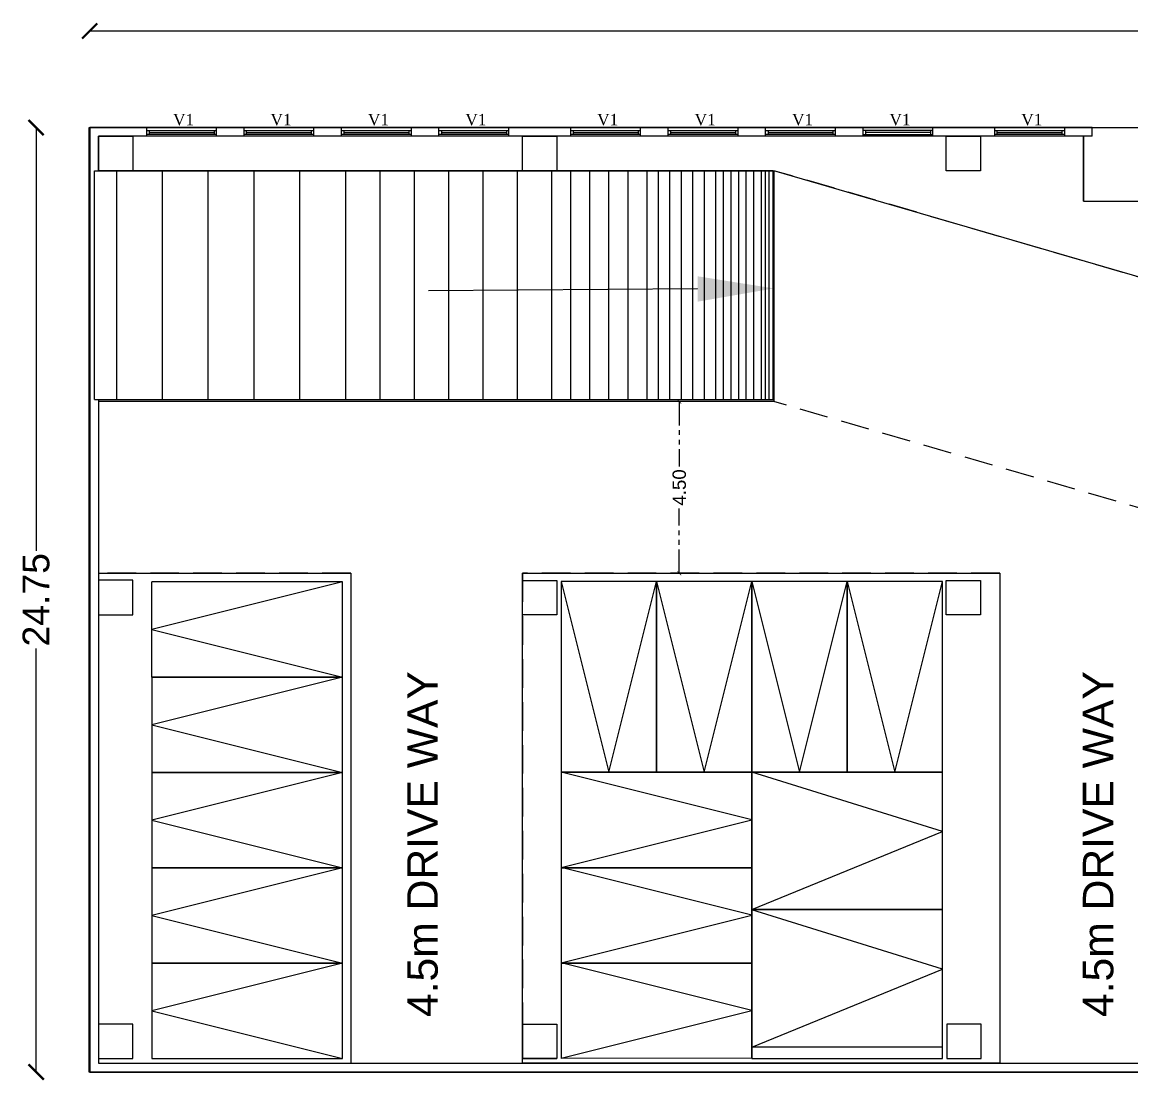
# Model space of a CAD drawing. Header units: metres. Extents: x 3229 to 14086, y -2906 to 1156.
# Drawn here: x 13638.94 to 13668.02, y -2788.17 to -2760.42 of the extents above; entities that cross this region are included whole.
import ezdxf

# ---------------------------------------------------------------- set-up
doc = ezdxf.new("R2010")
doc.units = ezdxf.units.M
doc.header["$MEASUREMENT"] = 0
doc.linetypes.add('( Hidden )', pattern=[0.375, 0.25, -0.125])
doc.linetypes.add('PHANTOM2', pattern=[1.25, 0.625, -0.125, 0.125, -0.125, 0.125, -0.125])
for name, color, linetype in [('BLK_1_FLR_-1_BLT_UP_AREA', 18, 'Continuous'), ('BLK_1_FLR_-1_BLT_UP_AREA_DEDUCT', 18, 'Continuous'), ('BLK_1_LVL_1_MULTI_PARKING', 19, 'Continuous'), ('DRIVE_WAY', 254, 'Continuous')]:
    doc.layers.add(name, color=color, linetype=linetype)
doc.styles.add('arial', font='arial.ttf', dxfattribs={"height": 0.35})
doc.styles.get("Standard").update_dxf_attribs({"font": 'arial.ttf'})
doc.styles.add('TIMES NEW ROMAN', font='times.ttf')
doc.dimstyles.new('Standard3', dxfattribs={"dimtxt": 0.35, "dimasz": 0.1, "dimexe": 0.18, "dimexo": 0.0625, "dimgap": 0.09, "dimtad": 0, "dimzin": 0, "dimdsep": 46, "dimtxsty": 'arial', "dimblk": 'ARCHTICK', "dimcen": 0.09, "dimse1": 1, "dimse2": 1, "dimadec": 0, "dimazin": 0, "dimtfac": 1, "dimtofl": 0, "dimtmove": 1, "dimatfit": 3, "dimfxl": 0, "dimtolj": 1, "dimtzin": 0, "dimarcsym": 0})

# ---------------------------------------------------------------- blocks, each defined once
blk = doc.blocks.new('_ArchTick')
at = {"color": 0, "linetype": 'ByBlock', "const_width": 0.15}
blk.add_lwpolyline([(-0.5, -0.5), (0.5, 0.5)], dxfattribs=at)
blk = doc.blocks.new('*D160')
at = {"layer": 'BLK_1_FLR_-1_BLT_UP_AREA', "color": 0, "linetype": 'PHANTOM2', "lineweight": -2}
for p, q in [((13656.164, -2770.367), (13656.164, -2772.066)), ((13656.164, -2774.867), (13656.164, -2773.168))]:
    blk.add_line(p, q, dxfattribs=at)
at = {"layer": 'DefPoints', "color": 0}
for p in [(13655.911, -2770.367), (13655.911, -2774.867), (13656.164, -2774.867)]:
    blk.add_point(p, dxfattribs=at)
at = {"layer": 'BLK_1_FLR_-1_BLT_UP_AREA', "color": 0, "lineweight": -2, "xscale": 0.1, "yscale": 0.1, "zscale": 0.1}
for p, rotation in [((13656.164, -2770.367), 90), ((13656.164, -2774.867), 270)]:
    blk.add_blockref('_ArchTick', p, dxfattribs=dict(at, rotation=rotation))
at = {"layer": 'BLK_1_FLR_-1_BLT_UP_AREA', "color": 0, "insert": (13656.164, -2772.617), "char_height": 0.35, "attachment_point": 5, "rotation": 90, "style": 'arial'}
blk.add_mtext('\\A1;4.50', dxfattribs=at)

msp = doc.modelspace()

# ---------------------------------------------------------------- linework, layer by layer
at = {"color": 0}
for p, q in [((13640.711, -2760.654), (13720.882, -2760.654)), ((13639.307, -2763.185), (13639.307, -2774.282)), ((13666.754, -2763.415), (13666.754, -2765.111)), ((13640.841, -2764.316), (13658.644, -2764.316)), ((13640.841, -2770.316), (13640.841, -2764.316)), ((13658.644, -2764.316), (13658.644, -2770.367)), ((13666.754, -2765.111), (13666.882, -2765.111)), ((13666.882, -2765.111), (13672.496, -2765.111)), ((13640.841, -2770.316), (13658.644, -2770.316)), ((13658.644, -2770.367), (13640.941, -2770.367)), ((13641.841, -2775.051), (13640.941, -2775.051)), ((13640.941, -2775.051), (13640.941, -2775.951)), ((13641.841, -2775.951), (13641.841, -2775.051)), ((13653.064, -2775.082), (13654.314, -2780.082)), ((13654.314, -2780.082), (13655.564, -2775.082)), ((13655.564, -2775.082), (13656.814, -2780.082)), ((13656.814, -2780.082), (13658.064, -2775.082)), ((13658.064, -2775.082), (13659.314, -2780.082)), ((13659.314, -2780.082), (13660.564, -2775.082)), ((13660.564, -2775.082), (13661.814, -2780.082)), ((13661.814, -2780.082), (13663.064, -2775.082)), ((13640.941, -2775.951), (13641.841, -2775.951)), ((13639.307, -2787.937), (13639.307, -2776.841)), ((13641.841, -2786.686), (13640.941, -2786.686)), ((13640.941, -2786.686), (13640.941, -2787.587)), ((13641.841, -2787.587), (13641.841, -2786.686)), ((13652.056, -2786.686), (13652.056, -2787.587)), ((13664.072, -2786.686), (13663.172, -2786.686)), ((13663.172, -2786.686), (13663.172, -2787.587)), ((13664.072, -2787.587), (13664.072, -2786.686)), ((13640.941, -2787.587), (13641.841, -2787.587)), ((13652.056, -2787.587), (13652.957, -2787.587)), ((13663.172, -2787.587), (13664.072, -2787.587))]:
    msp.add_line(p, q, dxfattribs=at)
at = {"color": 0, "ltscale": 0.2}
for p, q in [((13666.988, -2763.185), (13640.711, -2763.185)), ((13640.711, -2763.185), (13640.711, -2787.937)), ((13642.204, -2763.415), (13642.204, -2763.185)), ((13642.204, -2763.265), (13644.033, -2763.265)), ((13642.267, -2763.265), (13642.267, -2763.366)), ((13642.267, -2763.315), (13643.97, -2763.315)), ((13643.97, -2763.265), (13643.97, -2763.366)), ((13644.033, -2763.415), (13644.033, -2763.185)), ((13644.758, -2763.415), (13644.758, -2763.185)), ((13644.758, -2763.265), (13646.587, -2763.265)), ((13644.821, -2763.366), (13644.821, -2763.265)), ((13644.821, -2763.315), (13646.523, -2763.315)), ((13646.523, -2763.366), (13646.523, -2763.265)), ((13646.587, -2763.415), (13646.587, -2763.185)), ((13647.311, -2763.415), (13647.311, -2763.185)), ((13647.311, -2763.265), (13649.141, -2763.265)), ((13647.375, -2763.265), (13647.375, -2763.366)), ((13647.375, -2763.315), (13649.077, -2763.315)), ((13649.077, -2763.265), (13649.077, -2763.366)), ((13649.141, -2763.415), (13649.141, -2763.185)), ((13649.865, -2763.415), (13649.865, -2763.185)), ((13649.865, -2763.265), (13651.694, -2763.265)), ((13649.929, -2763.265), (13649.929, -2763.366)), ((13649.929, -2763.315), (13651.631, -2763.315)), ((13651.631, -2763.265), (13651.631, -2763.366)), ((13651.694, -2763.415), (13651.694, -2763.185)), ((13653.319, -2763.415), (13653.319, -2763.185)), ((13653.319, -2763.265), (13655.148, -2763.265)), ((13653.383, -2763.265), (13653.383, -2763.366)), ((13653.383, -2763.315), (13655.085, -2763.315)), ((13655.085, -2763.265), (13655.085, -2763.366)), ((13655.148, -2763.415), (13655.148, -2763.185)), ((13655.873, -2763.415), (13655.873, -2763.185)), ((13655.873, -2763.265), (13657.702, -2763.265)), ((13655.936, -2763.265), (13655.936, -2763.366)), ((13655.936, -2763.315), (13657.639, -2763.315)), ((13657.639, -2763.265), (13657.639, -2763.366)), ((13657.702, -2763.415), (13657.702, -2763.185)), ((13658.427, -2763.415), (13658.427, -2763.185)), ((13658.427, -2763.265), (13660.256, -2763.265)), ((13658.49, -2763.265), (13658.49, -2763.366)), ((13658.49, -2763.315), (13660.192, -2763.315)), ((13660.192, -2763.366), (13660.192, -2763.265)), ((13660.256, -2763.415), (13660.256, -2763.185)), ((13660.98, -2763.415), (13660.98, -2763.185)), ((13662.81, -2763.265), (13660.98, -2763.265)), ((13661.044, -2763.265), (13661.044, -2763.366)), ((13662.746, -2763.315), (13661.044, -2763.315)), ((13662.746, -2763.265), (13662.746, -2763.366)), ((13662.81, -2763.415), (13662.81, -2763.185)), ((13664.434, -2763.415), (13664.434, -2763.185)), ((13664.434, -2763.265), (13666.264, -2763.265)), ((13664.498, -2763.366), (13664.498, -2763.265)), ((13664.498, -2763.315), (13666.2, -2763.315)), ((13666.2, -2763.366), (13666.2, -2763.265)), ((13666.264, -2763.415), (13666.264, -2763.185)), ((13666.988, -2763.415), (13666.988, -2763.185)), ((13640.941, -2764.315), (13640.941, -2763.415)), ((13640.941, -2763.415), (13641.841, -2763.415)), ((13666.988, -2763.415), (13640.941, -2763.415)), ((13640.941, -2763.415), (13640.941, -2764.316)), ((13641.841, -2763.415), (13641.841, -2764.315)), ((13644.033, -2763.366), (13642.204, -2763.366)), ((13646.587, -2763.366), (13644.758, -2763.366)), ((13649.141, -2763.366), (13647.311, -2763.366)), ((13651.694, -2763.366), (13649.865, -2763.366)), ((13652.051, -2764.315), (13652.051, -2763.415)), ((13652.051, -2763.415), (13652.951, -2763.415)), ((13652.951, -2763.415), (13652.951, -2764.315)), ((13655.148, -2763.366), (13653.319, -2763.366)), ((13657.702, -2763.366), (13655.873, -2763.366)), ((13660.256, -2763.366), (13658.427, -2763.366)), ((13660.98, -2763.366), (13662.81, -2763.366)), ((13663.161, -2764.315), (13663.161, -2763.415)), ((13663.161, -2763.415), (13664.061, -2763.415)), ((13664.061, -2763.415), (13664.061, -2764.315)), ((13666.264, -2763.366), (13664.434, -2763.366)), ((13665.754, -2763.415), (13664.754, -2763.415)), ((13666.754, -2763.415), (13665.754, -2763.415)), ((13666.754, -2765.111), (13666.754, -2763.415)), ((13641.841, -2764.315), (13640.941, -2764.315)), ((13658.611, -2764.315), (13640.941, -2764.315)), ((13641.411, -2764.315), (13641.411, -2770.316)), ((13642.611, -2764.315), (13642.611, -2770.316)), ((13643.811, -2764.315), (13643.811, -2770.316)), ((13643.811, -2764.315), (13643.811, -2770.316)), ((13645.011, -2764.315), (13645.011, -2770.316)), ((13646.211, -2764.315), (13646.211, -2770.316)), ((13647.411, -2764.315), (13647.411, -2770.316)), ((13648.311, -2764.315), (13648.311, -2770.316)), ((13649.211, -2764.315), (13649.211, -2770.316)), ((13650.111, -2764.315), (13650.111, -2770.316)), ((13651.011, -2764.315), (13651.011, -2770.316)), ((13651.911, -2764.315), (13651.911, -2770.316)), ((13652.951, -2764.315), (13652.051, -2764.315)), ((13652.811, -2764.315), (13652.811, -2770.316)), ((13653.311, -2764.315), (13653.311, -2770.316)), ((13653.811, -2764.315), (13653.811, -2770.316)), ((13654.311, -2764.315), (13654.311, -2770.316)), ((13654.811, -2764.315), (13654.811, -2770.316)), ((13655.311, -2764.315), (13655.311, -2770.316)), ((13655.611, -2764.315), (13655.611, -2770.316)), ((13655.911, -2764.315), (13655.911, -2770.316)), ((13656.211, -2764.315), (13656.211, -2770.316)), ((13656.511, -2764.315), (13656.511, -2770.316)), ((13656.811, -2764.315), (13656.811, -2770.316)), ((13657.111, -2764.315), (13657.111, -2770.316)), ((13657.311, -2764.315), (13657.311, -2770.316)), ((13657.511, -2764.315), (13657.511, -2770.316)), ((13657.711, -2764.315), (13657.711, -2770.316)), ((13657.911, -2764.315), (13657.911, -2770.316)), ((13658.111, -2764.315), (13658.111, -2770.316)), ((13658.311, -2764.315), (13658.311, -2770.316)), ((13658.411, -2764.315), (13658.411, -2770.316)), ((13658.511, -2764.315), (13658.511, -2770.316)), ((13658.611, -2764.315), (13658.611, -2770.316)), ((13664.061, -2764.315), (13663.161, -2764.315)), ((13640.941, -2770.316), (13640.941, -2787.707)), ((13640.941, -2771.232), (13640.941, -2773.032)), ((13647.337, -2775.087), (13642.337, -2776.337)), ((13647.337, -2775.087), (13642.337, -2775.087)), ((13642.337, -2777.587), (13642.337, -2775.087)), ((13647.337, -2777.587), (13647.337, -2775.087)), ((13652.051, -2775.955), (13652.051, -2775.055)), ((13652.051, -2775.055), (13652.951, -2775.055)), ((13652.951, -2775.055), (13652.951, -2775.955)), ((13653.064, -2775.082), (13653.064, -2780.082)), ((13655.564, -2775.082), (13653.064, -2775.082)), ((13655.564, -2775.082), (13655.564, -2780.082)), ((13658.064, -2775.082), (13655.564, -2775.082)), ((13655.564, -2780.082), (13655.564, -2775.082)), ((13658.064, -2775.082), (13658.064, -2780.082)), ((13660.564, -2775.082), (13658.064, -2775.082)), ((13658.064, -2780.082), (13658.064, -2775.082)), ((13660.564, -2775.082), (13660.564, -2780.082)), ((13663.064, -2775.082), (13660.564, -2775.082)), ((13660.564, -2780.082), (13660.564, -2775.082)), ((13663.064, -2780.082), (13663.064, -2775.082)), ((13663.161, -2775.955), (13663.161, -2775.055)), ((13663.161, -2775.055), (13664.061, -2775.055)), ((13664.061, -2775.055), (13664.061, -2775.955)), ((13652.951, -2775.955), (13652.051, -2775.955)), ((13664.061, -2775.955), (13663.161, -2775.955)), ((13642.337, -2776.337), (13647.337, -2777.587)), ((13640.941, -2776.686), (13640.941, -2777.686)), ((13640.941, -2777.686), (13640.941, -2778.686)), ((13642.337, -2777.587), (13647.337, -2777.587)), ((13647.337, -2777.587), (13642.337, -2778.837)), ((13647.337, -2777.587), (13642.337, -2777.587)), ((13642.337, -2777.587), (13642.337, -2780.087)), ((13647.337, -2780.087), (13647.337, -2777.587)), ((13640.941, -2778.686), (13640.941, -2779.686)), ((13642.337, -2778.837), (13647.337, -2780.087)), ((13640.941, -2779.686), (13640.941, -2780.686)), ((13642.337, -2780.087), (13647.337, -2780.087)), ((13647.337, -2780.087), (13642.337, -2781.337)), ((13647.337, -2780.087), (13642.337, -2780.087)), ((13642.337, -2780.087), (13642.337, -2782.587)), ((13647.337, -2782.587), (13647.337, -2780.087)), ((13658.064, -2781.328), (13653.064, -2780.078)), ((13653.064, -2780.082), (13655.564, -2780.082)), ((13658.064, -2780.082), (13653.064, -2780.082)), ((13653.064, -2780.082), (13653.064, -2782.582)), ((13655.564, -2780.082), (13658.064, -2780.082)), ((13658.064, -2780.082), (13660.564, -2780.082)), ((13663.064, -2780.082), (13658.064, -2780.082)), ((13658.064, -2780.082), (13658.064, -2782.582)), ((13658.064, -2782.582), (13658.064, -2780.082)), ((13658.064, -2780.082), (13663.064, -2780.082)), ((13663.064, -2781.635), (13658.064, -2780.082)), ((13663.064, -2782.582), (13663.064, -2780.082)), ((13640.941, -2780.686), (13640.941, -2781.686)), ((13642.337, -2781.337), (13647.337, -2782.587)), ((13653.064, -2782.578), (13658.064, -2781.328)), ((13658.064, -2783.679), (13663.064, -2781.635)), ((13640.941, -2781.686), (13640.941, -2782.686)), ((13640.941, -2782.686), (13640.941, -2783.686)), ((13642.337, -2782.587), (13647.337, -2782.587)), ((13647.337, -2782.587), (13642.337, -2783.837)), ((13647.337, -2782.587), (13642.337, -2782.587)), ((13642.337, -2782.587), (13642.337, -2785.087)), ((13647.337, -2785.087), (13647.337, -2782.587)), ((13658.064, -2783.828), (13653.064, -2782.578)), ((13653.064, -2782.582), (13658.064, -2782.582)), ((13658.064, -2782.582), (13653.064, -2782.582)), ((13653.064, -2782.582), (13653.064, -2785.082)), ((13658.064, -2782.582), (13658.064, -2785.082)), ((13658.064, -2785.082), (13658.064, -2782.582)), ((13663.064, -2785.082), (13663.064, -2782.582)), ((13663.064, -2783.682), (13658.064, -2783.682)), ((13658.064, -2783.682), (13663.064, -2783.682)), ((13640.941, -2783.686), (13640.941, -2784.686)), ((13642.337, -2783.837), (13647.337, -2785.087)), ((13653.064, -2785.078), (13658.064, -2783.828)), ((13663.064, -2785.238), (13658.064, -2783.685)), ((13640.941, -2784.686), (13640.941, -2785.686)), ((13642.337, -2785.087), (13647.337, -2785.087)), ((13647.337, -2785.087), (13642.337, -2786.337)), ((13647.337, -2785.087), (13642.337, -2785.087)), ((13642.337, -2785.087), (13642.337, -2787.587)), ((13647.337, -2787.587), (13647.337, -2785.087)), ((13658.064, -2786.328), (13653.064, -2785.078)), ((13653.064, -2785.082), (13658.064, -2785.082)), ((13658.064, -2785.082), (13653.064, -2785.082)), ((13653.064, -2785.082), (13653.064, -2787.582)), ((13658.064, -2785.082), (13658.064, -2787.582)), ((13658.064, -2787.582), (13658.064, -2785.082)), ((13663.064, -2787.582), (13663.064, -2785.082)), ((13658.064, -2787.282), (13663.064, -2785.238)), ((13640.941, -2785.686), (13640.941, -2786.686)), ((13642.337, -2786.337), (13647.337, -2787.587)), ((13653.064, -2787.578), (13658.064, -2786.328)), ((13663.064, -2787.282), (13658.064, -2787.282)), ((13640.941, -2787.707), (13803.841, -2787.707)), ((13642.337, -2787.587), (13647.337, -2787.587)), ((13658.064, -2787.582), (13653.064, -2787.578)), ((13658.064, -2787.582), (13663.064, -2787.582)), ((13640.711, -2787.937), (13804.071, -2787.937))]:
    msp.add_line(p, q, dxfattribs=at)
at = {"color": 0, "linetype": '( Hidden )', "ltscale": 3}
for p, q in [((13674.093, -2774.867), (13658.644, -2770.367)), ((13647.551, -2774.867), (13640.941, -2774.867)), ((13647.551, -2774.867), (13647.551, -2787.707)), ((13652.051, -2774.867), (13652.051, -2787.587)), ((13664.561, -2774.867), (13652.051, -2774.867)), ((13664.561, -2774.867), (13664.561, -2787.707))]:
    msp.add_line(p, q, dxfattribs=at)
msp.add_lwpolyline([(13700.151, -2768.867), (13674.271, -2768.867), (13658.644, -2764.316)], dxfattribs=at)
at = {"color": 0, "ltscale": 0.2}
msp.add_lwpolyline([(13656.644, -2767.415), (13649.587, -2767.465)], dxfattribs=at)
at = {"color": 0}
msp.add_lwpolyline([(13652.056, -2786.686), (13652.957, -2786.686), (13652.957, -2787.587), (13652.056, -2787.587)], close=True, dxfattribs=at)
at = {"color": 0, "ltscale": 0.2}
msp.add_solid([(13656.642, -2767.082), (13658.644, -2767.401), (13656.647, -2767.748)], dxfattribs=at)
at = {"layer": 'BLK_1_FLR_-1_BLT_UP_AREA', "color": 18}
msp.add_lwpolyline([(13640.695, -2763.185), (13804.054, -2763.185), (13804.054, -2787.937), (13640.695, -2787.937)], close=True, dxfattribs=at)
at = {"layer": 'BLK_1_FLR_-1_BLT_UP_AREA_DEDUCT', "color": 18}
msp.add_lwpolyline([(13640.711, -2763.185), (13804.071, -2763.185), (13804.071, -2787.937), (13640.711, -2787.937)], close=True, dxfattribs=at)
at = {"layer": 'BLK_1_LVL_1_MULTI_PARKING', "color": 19}
msp.add_lwpolyline([(13652.051, -2774.867), (13664.561, -2774.867), (13664.561, -2787.707), (13652.051, -2787.707)], close=True, dxfattribs=at)
at = {"layer": 'DRIVE_WAY'}
msp.add_lwpolyline([(13803.841, -2768.867), (13674.287, -2768.867), (13658.644, -2764.316), (13658.644, -2770.367), (13640.941, -2770.367), (13640.941, -2774.867), (13647.551, -2774.867), (13647.551, -2787.707), (13652.051, -2787.707), (13652.051, -2774.867), (13664.561, -2774.867), (13664.561, -2787.707), (13669.061, -2787.707), (13669.061, -2774.867), (13674.093, -2774.867), (13694.25, -2774.867), (13694.25, -2787.707), (13698.75, -2787.707), (13698.75, -2774.867), (13711.266, -2774.867)], dxfattribs=at)

# ---------------------------------------------------------------- block references
at = {"color": 0, "xscale": 0.4, "yscale": 0.4, "zscale": 0.4}
for p, rotation in [((13640.711, -2760.654), 180), ((13639.307, -2763.185), 90), ((13639.307, -2787.937), 270)]:
    msp.add_blockref('_ArchTick', p, dxfattribs=dict(at, rotation=rotation))

# ---------------------------------------------------------------- texts
at = {"color": 0}
for p in [(13649.832, -2786.497), (13667.539, -2786.497)]:
    msp.add_text('4.5m DRIVE WAY', height=0.8, rotation=90, dxfattribs=at).set_placement(p)
at = {"color": 0, "char_height": 0.3, "attachment_point": 1, "style": 'TIMES NEW ROMAN'}
for insert in [(13642.178, -2762.827), (13644.732, -2762.827), (13647.285, -2762.827), (13649.839, -2762.827), (13653.293, -2762.827), (13655.847, -2762.827), (13658.401, -2762.827), (13660.954, -2762.827), (13664.408, -2762.827)]:
    msp.add_mtext_dynamic_manual_height_columns('{\\W6.332423; }V1', width=1.88596, gutter_width=15, heights=[0], dxfattribs=dict(at, insert=insert))
at = {"color": 0, "insert": (13639.307, -2775.561), "char_height": 0.35, "attachment_point": 5, "rotation": 90, "style": 'arial'}
msp.add_mtext('\\A1;{\\H2x;24.75}', dxfattribs=at)

# ---------------------------------------------------------------- dimensions: what is measured, and where the dimension line sits
at = {"layer": 'BLK_1_FLR_-1_BLT_UP_AREA'}
dim = msp.add_aligned_dim(p1=(13655.911, -2770.367), p2=(13655.911, -2774.867), distance=0.252, dimstyle='Standard3', override={"dimfxl": 0, "dimfxlon": 1, "dimarcsym": 2}, dxfattribs=at)
dim.commit()
dim.dimension.update_dxf_attribs({"geometry": '*D160', "text_midpoint": (13656.164, -2772.617)})

doc.saveas('drawing.dxf')
